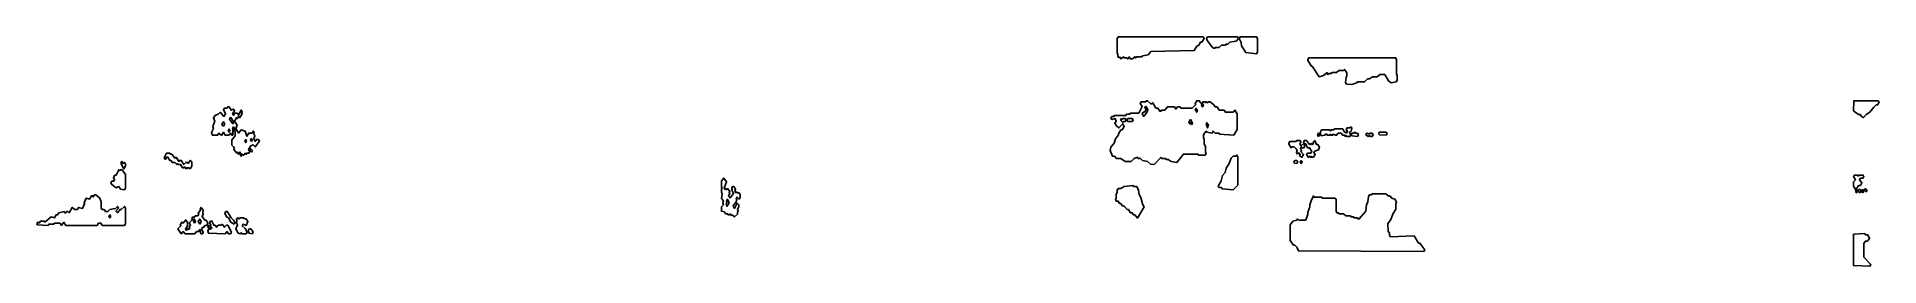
# Model space of a CAD drawing. Header units: millimetres. Extents: x 0 to 4817, y 0 to 600.
import ezdxf

# ---------------------------------------------------------------- set-up
doc = ezdxf.new("R2010")
doc.units = ezdxf.units.MM
doc.layers.add('C', color=7, linetype='Continuous')

msp = doc.modelspace()

# ---------------------------------------------------------------- linework, layer by layer
at = {"layer": 'C'}
for points in [[(2829.3, 544.8), (2826.7, 549.1), (2826.7, 554.5), (2825, 557.3), (2825, 595.7), (2827.6, 599.8), (3049.3, 599.8), (3051.9, 595.6), (3046, 586), (3042.7, 586), (3037.7, 577.8), (3032.7, 575), (3026, 564.1), (2912.7, 561.3), (2906, 553.1), (2891, 550.4), (2889.3, 547.6), (2876, 547.6), (2872.6, 544.8), (2870.9, 547.6), (2864.3, 542.1), (2859.2, 542.1), (2856, 547.5), (2852.6, 542.1), (2849.2, 544.9), (2842.6, 544.9), (2840.9, 547.6), (2834.3, 542.1), (2831, 547.5), (2829.3, 544.8)], [(3060, 590.1), (3058.3, 595.7), (3060.9, 599.8), (3139.3, 599.8), (3141.9, 595.6), (3136, 588.7), (3119.3, 586), (3114.3, 580.5), (3109.3, 580.5), (3107.7, 577.7), (3097.7, 577.7), (3091, 572.3), (3081, 572.3), (3079.3, 569.5), (3075.1, 570.9), (3060, 590.1)], [(3150, 576.4), (3148.4, 584.7), (3143.3, 595.6), (3145.9, 599.8), (3189.3, 599.8), (3191.9, 595.7), (3191.9, 560), (3189.3, 555.8), (3160.9, 558.6), (3150, 576.4)], [(3438.5, 475.1), (3424.2, 476.4), (3421.7, 480.6), (3423.4, 494.4), (3425, 497.1), (3425, 505.3), (3419.3, 514.7), (3416, 512), (3404.3, 512), (3397.7, 506.5), (3386, 506.5), (3384.3, 503.8), (3377.7, 503.8), (3376, 501), (3372.6, 506.5), (3369.3, 501.1), (3366, 501.1), (3364.3, 498.3), (3352.6, 495.6), (3334.2, 523), (3332.6, 523), (3323.4, 538.1), (3323.4, 540.9), (3325.9, 545.1), (3552.7, 545.1), (3555.2, 540.9), (3555.2, 502.6), (3556.9, 499.8), (3556.9, 486.1), (3554.3, 481.9), (3540.9, 479.2), (3534.2, 484.7), (3524.2, 501.1), (3511, 501.1), (3504.3, 495.6), (3492.6, 495.6), (3484.3, 490.1), (3479.3, 490.1), (3471, 481.9), (3452.7, 481.9), (3451, 479.2), (3438.5, 475.1)], [(516.7, 308.1), (514.2, 312.2), (510, 316.3), (510, 330.1), (518.4, 341), (518.4, 351.9), (516.7, 354.7), (518.3, 357.4), (514.3, 364.1), (511.9, 360.2), (513.6, 357.4), (511.9, 354.7), (513.6, 351.9), (511.9, 349.2), (513.6, 346.5), (511, 342.2), (506, 347.7), (502.7, 342.3), (492.6, 342.3), (487.6, 350.4), (482.6, 342.2), (476, 347.7), (472.7, 342.3), (459.2, 342.3), (456.7, 349.2), (461.7, 360.2), (460, 365.6), (465, 379.3), (461.7, 387.6), (465.9, 394.5), (474.2, 397.2), (479.3, 402.8), (489.3, 391.8), (493.3, 398.5), (488.3, 409.5), (490.9, 413.7), (497.6, 413.7), (499.2, 416.4), (502.7, 416.4), (507.7, 408.2), (514.3, 410.9), (516.9, 406.7), (511.9, 398.5), (514.3, 394.6), (517.6, 400), (524.3, 400), (527.6, 394.6), (534.3, 408.3), (536.9, 404), (535.2, 401.2), (536.9, 398.5), (531, 388.8), (527.6, 391.5), (524.3, 386), (522.6, 388.7), (516.9, 379.3), (523.6, 368.4), (520.2, 360.2), (527.6, 348), (534.2, 356.2), (544.4, 353.4), (549.3, 339.9), (554.2, 347.9), (562.6, 347.9), (566, 353.5), (568.6, 349.2), (566.9, 346.5), (570.2, 341), (566.9, 332.8), (571, 326.1), (574.2, 331.5), (579.3, 331.5), (581.9, 327.3), (571, 312.1), (565.9, 317.6), (559.4, 314.9), (553.6, 305.4), (556.9, 299.9), (554.3, 295.7), (549.3, 295.7), (547.6, 292.9), (545.9, 295.7), (541, 290.2), (537.6, 292.9), (534.3, 287.4), (531.7, 291.7), (533.3, 294.4), (531, 298.4), (527.6, 292.9), (524.3, 298.4), (522.6, 295.6), (515, 305.4), (516.7, 308.1)], [(515, 376.6), (507.6, 388.8), (506, 388.8), (503.6, 384.8), (512.6, 372.7), (515, 376.6)], [(2845.9, 273.8), (2834.3, 282), (2822.6, 282), (2817.6, 287.5), (2812.5, 287.5), (2806.7, 302.7), (2808.4, 310.9), (2816.7, 321.9), (2820, 332.8), (2828.4, 343.8), (2828.4, 346.5), (2834.2, 356.2), (2837.6, 356.2), (2843.3, 365.6), (2839.3, 372.3), (2829.3, 361.4), (2822.5, 366.9), (2818.3, 373.9), (2821.7, 379.3), (2819.2, 386), (2810.9, 383.3), (2808.3, 387.5), (2810.9, 391.7), (2815.9, 391.7), (2817.6, 394.5), (2847.6, 394.5), (2849.2, 397.2), (2857.6, 397.2), (2859.2, 400), (2880.9, 400), (2890, 417.7), (2885, 425.9), (2887.6, 430.1), (2899.2, 430.1), (2900.9, 432.8), (2904.3, 432.8), (2912.7, 424.6), (2915.9, 424.6), (2917.6, 427.4), (2926, 413.7), (2931, 413.7), (2936, 405.4), (2939.2, 405.4), (2940.9, 408.2), (2949.2, 408.2), (2955.9, 416.4), (2974.3, 416.4), (2977.6, 411), (2982.6, 416.4), (2989.3, 416.4), (2991, 413.7), (3020.9, 413.7), (3030, 423.2), (3028.3, 425.9), (3032.6, 432.8), (3039.3, 432.8), (3046.9, 423.1), (3045.2, 420.4), (3047.6, 416.5), (3050, 420.4), (3046.7, 425.9), (3049.2, 430.1), (3054.3, 430.1), (3056, 427.4), (3057.6, 430.1), (3060.9, 427.4), (3062.6, 430.1), (3067.7, 430.1), (3077.7, 421.8), (3081, 416.4), (3086, 416.4), (3091, 408.2), (3104.3, 408.2), (3107.7, 402.7), (3127.6, 402.7), (3132.6, 408.2), (3138.6, 398.5), (3138.6, 357.4), (3129.3, 342.3), (3092.6, 345), (3090.9, 347.7), (3080.9, 347.7), (3076, 353.2), (3072.7, 347.7), (3059.2, 350.5), (3057.6, 353.2), (3052.7, 347.8), (3050.2, 343.7), (3050.2, 335.5), (3051.9, 332.8), (3051.9, 319.1), (3055.2, 313.6), (3055.2, 297.2), (3056.9, 294.4), (3054.3, 290.2), (3037.6, 290.2), (3035.9, 293), (2997.7, 293), (2981, 271.1), (2965.9, 273.8), (2957.6, 279.3), (2952.6, 279.3), (2950.9, 282), (2940.9, 282), (2939.3, 284.7), (2921, 265.6), (2911.7, 267), (2904.2, 273.8), (2890.9, 276.6), (2885.9, 282), (2879.2, 282), (2877.6, 284.7), (2869.3, 282), (2861, 273.8), (2845.9, 273.8)], [(2839.3, 386.1), (2837.6, 383.2), (2836, 386), (2833.6, 382.1), (2839.3, 375.4), (2840.9, 378.1), (2845.9, 378.1), (2848.3, 382.1), (2845.9, 386.1), (2839.3, 386.1)], [(2852.7, 386.1), (2850.2, 382.1), (2852.7, 378.1), (2864.2, 378.1), (2866.7, 382.1), (2864.2, 386.1), (2852.7, 386.1)], [(2899.3, 418.8), (2896.9, 414.9), (2900.2, 409.4), (2896, 402.5), (2892.7, 402.5), (2890.2, 398.5), (2894.3, 391.8), (2903.4, 404), (2905, 409.4), (2899.3, 418.8)], [(3031, 413.4), (3028.6, 409.4), (3032.6, 402.8), (3035, 406.7), (3031, 413.4)], [(4770.9, 391.6), (4767.6, 397), (4762.6, 397), (4750, 406.7), (4750.9, 432.8), (4814.3, 432.8), (4816.9, 428.6), (4812.7, 421.7), (4809.3, 421.7), (4802.7, 416.2), (4792.7, 402.5), (4782.7, 397), (4776, 388.8), (4770.9, 391.6)], [(491.7, 371.1), (487.6, 377.8), (483.6, 371.1), (486, 367.1), (489.2, 367.1), (491.7, 371.1)], [(500.2, 354.7), (502.6, 350.8), (505, 354.7), (502.6, 358.6), (500.2, 354.7)], [(3019.3, 369.9), (3021.7, 373.9), (3016, 383.2), (3011.9, 376.6), (3014.3, 372.7), (3016, 375.4), (3019.3, 369.9)], [(3056.9, 371.1), (3060.9, 361.8), (3063.3, 368.4), (3059.3, 375), (3056.9, 371.1)], [(3348.3, 343.7), (3351, 348), (3353.6, 343.7), (3351, 339.4), (3348.3, 343.7)], [(3382.6, 353.5), (3384.2, 356.2), (3390.9, 356.2), (3392.6, 358.9), (3414.3, 358.9), (3419.3, 350.7), (3422.7, 350.7), (3424.3, 348), (3426.7, 351.9), (3423.3, 357.4), (3425.9, 361.6), (3432.6, 361.6), (3436, 364.4), (3438.6, 360.2), (3436, 353.3), (3431.9, 349.2), (3435.2, 343.7), (3432.7, 339.5), (3425.9, 339.5), (3422.6, 342.2), (3421, 339.4), (3419.2, 342.3), (3414.2, 342.3), (3410.9, 347.7), (3402.7, 347.7), (3397.6, 342.2), (3389.3, 345), (3387.7, 342.3), (3384.2, 342.3), (3382.6, 344.9), (3381, 342.3), (3374.2, 342.3), (3372.6, 345), (3369.3, 345), (3367.7, 342.3), (3358.4, 340.9), (3355, 349.2), (3359.2, 356.2), (3381, 356.2), (3382.6, 353.5)], [(3444.2, 347.9), (3446, 350.8), (3447.7, 347.9), (3452.7, 347.9), (3455.2, 343.7), (3452.7, 339.5), (3438.4, 340.9), (3436.7, 343.7), (3439.2, 347.9), (3444.2, 347.9)], [(3484.2, 345.2), (3485.9, 347.9), (3491, 347.9), (3493.6, 343.7), (3491, 339.5), (3485.9, 339.5), (3484.3, 342.2), (3481, 339.5), (3475, 343.7), (3477.6, 348), (3484.2, 345.2)], [(3508.3, 346.5), (3510.9, 350.7), (3527.7, 350.7), (3530.2, 346.5), (3527.7, 342.3), (3510.1, 343.6), (3508.3, 346.5)], [(360.9, 271.1), (354.2, 271.1), (350.9, 276.5), (347.6, 276.5), (342.6, 284.8), (339.3, 284.8), (336, 279.2), (333.3, 283.5), (339.2, 295.9), (347.7, 295.9), (349.3, 293.2), (352.7, 293.2), (361, 282.3), (364.3, 285), (371, 274.1), (372.6, 276.7), (377.7, 276.7), (384.3, 265.9), (389.2, 271.3), (394.3, 271.3), (396, 268.6), (400.9, 276.8), (405.2, 272.6), (405.2, 261.6), (401, 254.6), (397.6, 257.4), (394.3, 257.4), (392.6, 254.6), (391, 257.3), (389.3, 254.6), (386, 260), (384.3, 257.4), (380.9, 257.4), (375.9, 265.6), (369.2, 265.6), (367.6, 268.2), (366, 265.5), (360.9, 271.1)], [(548.3, 327.3), (546, 331.2), (543.6, 327.3), (546, 323.4), (548.3, 327.3)], [(563.6, 302.7), (561, 298.4), (556.7, 302.6), (559.3, 306.9), (563.6, 302.7)], [(561, 326.1), (563.3, 330), (561, 334), (558.6, 330), (561, 326.1)], [(3116.7, 267.1), (3122.5, 282.2), (3127.6, 287.7), (3134.2, 287.7), (3137.6, 290.5), (3140.2, 286.3), (3140.2, 212.3), (3127.7, 199.9), (3099.2, 202.6), (3097.6, 205.4), (3090.9, 205.4), (3088.3, 209.6), (3096.7, 223.3), (3100, 237), (3106.7, 245.2), (3110, 256.2), (3116.7, 267.1)], [(3296, 292.9), (3293.3, 297.2), (3295, 302.6), (3292.5, 306.7), (3287.6, 312.1), (3281, 312.1), (3279.3, 309.3), (3273.4, 319.1), (3273.4, 321.9), (3275.9, 326), (3292.6, 326), (3294.2, 328.8), (3302.7, 328.8), (3305.2, 324.6), (3301.9, 319.1), (3306, 315.1), (3313.3, 321.8), (3311.7, 324.6), (3314.2, 328.8), (3319.3, 328.8), (3327.6, 317.9), (3329.3, 320.7), (3331, 317.9), (3334.3, 320.6), (3336, 317.9), (3338.3, 321.8), (3336.7, 324.6), (3341, 328.8), (3346, 317.8), (3349.3, 317.8), (3353.6, 310.9), (3351, 303.9), (3341, 301.2), (3338.6, 297.2), (3341.9, 291.7), (3337.7, 284.8), (3332.6, 284.8), (3331, 287.4), (3329.3, 284.7), (3327.6, 287.5), (3324.3, 284.7), (3320, 291.7), (3322.6, 295.9), (3330.9, 295.9), (3333.3, 299.9), (3327.6, 309.4), (3322.6, 309.4), (3317.6, 320.4), (3316, 320.4), (3313.6, 316.4), (3315.2, 313.6), (3312.7, 309.4), (3307.6, 309.4), (3306, 312.1), (3303.6, 308.1), (3306.9, 302.7), (3305.2, 299.9), (3311.9, 291.7), (3307.6, 284.7), (3301.6, 288.9), (3303.3, 291.7), (3300.9, 295.7), (3297.7, 295.7), (3296, 292.9)], [(218.4, 201.3), (214.2, 208.1), (207.6, 205.3), (195.9, 213.6), (193.3, 217.8), (195.9, 222), (200.9, 222), (203.3, 226), (200, 231.5), (204.2, 238.4), (207.6, 238.4), (214.3, 252.2), (216, 249.5), (217.6, 252.1), (222.7, 252.1), (231.9, 239.7), (231.9, 204.1), (229.3, 199.9), (218.4, 201.3)], [(220, 269.8), (222.6, 274.1), (226, 268.6), (229.3, 271.3), (231.9, 267.1), (231.9, 261.6), (227.6, 254.5), (220, 269.8)], [(3294.3, 268.3), (3288.4, 269.7), (3286.7, 272.5), (3289.2, 276.7), (3294.3, 276.7), (3296.9, 272.5), (3294.3, 268.3)], [(3306, 276.8), (3308.6, 272.5), (3306, 268.2), (3303.3, 272.5), (3306, 276.8)], [(1816, 131.3), (1812.6, 136.8), (1811, 134.2), (1807.6, 134.2), (1805.9, 136.9), (1800.9, 136.9), (1797.6, 142.4), (1790, 143.8), (1790, 154.8), (1795, 160.3), (1793.3, 165.8), (1795, 171.2), (1790, 176.7), (1791.7, 190.4), (1790, 193.1), (1790, 201.4), (1791.7, 204.1), (1790, 206.8), (1790, 223.3), (1796, 230.3), (1803.6, 220.5), (1796.9, 204.1), (1799.3, 200.2), (1800.9, 202.9), (1804.3, 200.1), (1805.9, 202.9), (1811.9, 195.9), (1810.2, 193.1), (1811.9, 190.4), (1808.6, 184.9), (1812.6, 178.3), (1821.7, 190.4), (1816.7, 198.6), (1818.3, 201.4), (1816.7, 204.1), (1819.2, 208.3), (1822.7, 208.3), (1826.9, 201.4), (1825.2, 195.9), (1827.6, 192), (1829.3, 194.7), (1831, 191.9), (1836, 191.9), (1838.6, 187.7), (1838.6, 179.4), (1836, 175.2), (1831, 180.7), (1828.6, 176.7), (1830.2, 174), (1828.5, 168.4), (1820.2, 157.5), (1824.3, 150.9), (1830.9, 164.6), (1835.2, 160.3), (1835.2, 154.8), (1831.9, 149.3), (1833.6, 143.8), (1831.9, 141.1), (1831.9, 135.6), (1824.3, 128.7), (1817.6, 134.1), (1816, 131.3)], [(2834.2, 164.3), (2830.9, 164.3), (2827.6, 169.8), (2822.6, 169.8), (2820, 174), (2821.7, 176.7), (2821.7, 187.7), (2825, 193.2), (2825, 198.6), (2827.6, 202.8), (2834.3, 202.8), (2842.6, 208.3), (2866, 211), (2867.7, 208.3), (2876, 208.3), (2880.2, 198.6), (2881.9, 187.7), (2886.9, 179.5), (2891.9, 160.3), (2895.2, 154.8), (2877.6, 125.9), (2870.9, 134.2), (2867.6, 134.2), (2864.2, 139.6), (2859.2, 139.6), (2854.2, 147.9), (2850.9, 147.9), (2844.2, 156.1), (2837.5, 158.8), (2834.2, 164.3)], [(4750, 220.6), (4755, 226), (4750, 234.2), (4752.6, 238.4), (4759.3, 238.4), (4762.6, 235.7), (4764.2, 238.4), (4774.3, 238.4), (4776.9, 234.2), (4774.3, 230), (4767.7, 230), (4765.2, 226), (4771.9, 217.8), (4767.7, 210.8), (4762.7, 210.8), (4756, 199.8), (4750, 209.5), (4750, 220.6)], [(4755, 195.9), (4757.6, 200.2), (4760.2, 195.9), (4757.6, 191.6), (4755, 195.9)], [(4767.6, 191.6), (4761.6, 195.8), (4764.2, 200.1), (4767.7, 200.1), (4770.2, 195.9), (4767.6, 191.6)], [(4774.3, 191.6), (4771.7, 195.9), (4774.3, 200.2), (4776.9, 195.9), (4774.3, 191.6)], [(4785.2, 198.6), (4782.6, 194.3), (4778.3, 198.6), (4780.9, 202.9), (4785.2, 198.6)], [(0, 111), (2.6, 115.3), (5.9, 112.5), (9.2, 117.9), (19.3, 117.9), (21, 115.3), (37.6, 128.9), (45.9, 126.2), (50.9, 134.4), (54.2, 134.4), (57.6, 139.8), (71, 142.6), (72.7, 139.8), (75.9, 139.8), (77.6, 142.6), (81, 142.6), (84.3, 139.9), (92.6, 153.6), (99.3, 148.1), (105.9, 148.1), (109.2, 153.6), (119.2, 150.8), (125, 163), (123.3, 165.8), (129.2, 178.2), (137.6, 175.5), (142.6, 183.7), (146, 183.7), (147.6, 181), (150.9, 186.4), (154.3, 186.4), (164.4, 178.1), (168.6, 168.5), (168.6, 152.1), (171, 148.1), (176, 148.1), (179.3, 142.6), (185.9, 142.6), (190.9, 148.1), (205.9, 150.8), (211, 156.3), (213.6, 152.1), (206.9, 143.9), (210.9, 139.9), (217.6, 148.1), (220.9, 148.1), (229.3, 156.3), (231.9, 152.1), (231.9, 111), (229.3, 106.8), (170.9, 106.8), (167.6, 112.3), (161, 112.3), (157.7, 106.8), (75.9, 106.8), (70.9, 114.9), (64.3, 106.7), (60.9, 112.3), (46, 112.3), (44.3, 109.5), (31, 109.5), (29.3, 106.8), (1.7, 108.2), (0, 111)], [(397.6, 96.1), (400, 100), (398.3, 102.8), (401.7, 108.3), (398.3, 113.7), (406.7, 122), (405, 124.7), (407.6, 128.9), (410.9, 126.2), (414.2, 131.6), (420.9, 131.6), (423.3, 135.6), (421.7, 138.4), (428.3, 146.6), (426.7, 149.3), (429.3, 153.6), (435.2, 146.6), (433.6, 138.4), (435.2, 135.6), (431.9, 130.2), (439.3, 120.7), (442.7, 120.7), (446.9, 113.7), (444.4, 106.8), (439.3, 106.8), (436, 101.3), (432.7, 101.3), (430.2, 97.3), (435.2, 89.1), (432.7, 84.9), (429.2, 84.9), (426.7, 89.1), (428.3, 91.8), (426, 95.7), (422.7, 90.4), (417.7, 90.4), (412.7, 84.9), (387.6, 84.9), (382.6, 90.3), (377.6, 84.8), (368.3, 97.3), (376.7, 105.5), (375, 108.3), (379.3, 115.3), (382.6, 112.5), (389.3, 120.8), (393.6, 113.8), (393.6, 105.5), (388.6, 97.3), (391, 93.4), (394.3, 98.8), (397.6, 96.1)], [(1810, 165.8), (1805.9, 175.1), (1803.6, 171.2), (1805.2, 168.5), (1801.9, 163), (1804.3, 156.4), (1810, 165.8)], [(3276.7, 108.3), (3284.2, 117.9), (3294.2, 120.7), (3295.9, 123.5), (3299.3, 120.7), (3317.5, 120.7), (3323.4, 135.7), (3323.4, 141.1), (3328.4, 154.8), (3328.4, 160.3), (3331.7, 171.3), (3337.6, 183.8), (3339.3, 180.9), (3359.3, 180.9), (3361, 178.2), (3394.3, 178.2), (3396.9, 174), (3396.9, 143.9), (3399.3, 139.8), (3402.7, 139.8), (3404.3, 137.1), (3416, 137.1), (3422.7, 131.6), (3434.3, 131.6), (3436, 128.9), (3442.7, 128.9), (3444.3, 126.2), (3452.7, 126.2), (3454.3, 123.4), (3457.6, 123.4), (3475, 143.9), (3476.7, 160.3), (3480, 168.5), (3481.7, 182.2), (3484.2, 186.4), (3489.2, 186.4), (3490.9, 189.1), (3527.7, 189.1), (3532.7, 183.7), (3537.7, 183.7), (3542.7, 178.2), (3551, 175.4), (3555.2, 168.5), (3553.6, 163), (3553.6, 149.3), (3545.2, 135.6), (3540.2, 121.9), (3531.9, 111), (3533.5, 91.9), (3536.9, 86.4), (3536.9, 80.9), (3539.3, 76.9), (3601, 79.6), (3612.7, 60.4), (3616, 60.4), (3628.6, 42.5), (3626, 38.3), (3298.4, 39.7), (3294.2, 49.3), (3289.2, 54.8), (3285.9, 54.8), (3276.7, 67.2), (3276.7, 108.3)], [(193.3, 130.2), (191, 134.1), (188.6, 130.2), (191, 126.2), (193.3, 130.2)], [(412.6, 112.6), (415, 116.5), (411, 123.1), (408.6, 119.2), (412.6, 112.6)], [(426, 109.8), (428.4, 113.8), (428.4, 119.2), (426, 123.1), (421.9, 116.5), (426, 109.8)], [(451.7, 113.7), (454.2, 117.9), (457.7, 117.9), (462.7, 107), (466, 107), (469.3, 101.6), (474.2, 107), (482.6, 107), (484.3, 109.8), (491, 101.6), (495.9, 107), (499.3, 107), (508.6, 89.1), (506, 84.9), (500.9, 84.9), (497.6, 90.3), (492.7, 84.9), (448.4, 86.3), (446.7, 91.8), (450, 97.3), (446.7, 102.8), (449.3, 107), (453.6, 102.8), (451.9, 100), (454.3, 96.1), (458.3, 100), (453.3, 105.5), (455, 108.3), (451.7, 113.7)], [(516, 109.5), (507.5, 115), (500.9, 126), (495.9, 128.7), (491.7, 138.4), (494.2, 142.6), (497.7, 142.6), (507.7, 126.1), (514.4, 120.6), (518.6, 113.7), (516, 109.5)], [(542.7, 123.4), (547.7, 123.4), (551.9, 116.5), (547.7, 106.8), (539.3, 109.5), (536.9, 105.5), (544.4, 98.7), (550.2, 89.1), (547.7, 84.9), (535.9, 84.9), (534.3, 87.5), (532.7, 84.9), (526.7, 86.3), (520, 97.3), (525, 108.2), (521.7, 113.7), (523.3, 119.2), (521.7, 121.9), (524.2, 126.2), (529.2, 123.4), (530.9, 126.2), (541, 126.2), (542.7, 123.4)], [(555.9, 98.8), (561, 96), (565.2, 89.1), (562.7, 84.9), (555.1, 86.3), (553.4, 89.1), (553.4, 94.6), (555.9, 98.8)], [(4787.7, 82.3), (4791.9, 72.6), (4786, 65.7), (4781, 65.7), (4776.9, 58.9), (4776.9, 23.4), (4795.2, 4.2), (4792.7, 0), (4750, 1.4), (4750, 83.7), (4779.3, 85.1), (4781, 82.3), (4787.7, 82.3)]]:
    msp.add_lwpolyline(points, close=True, dxfattribs=at)

doc.saveas('drawing.dxf')
